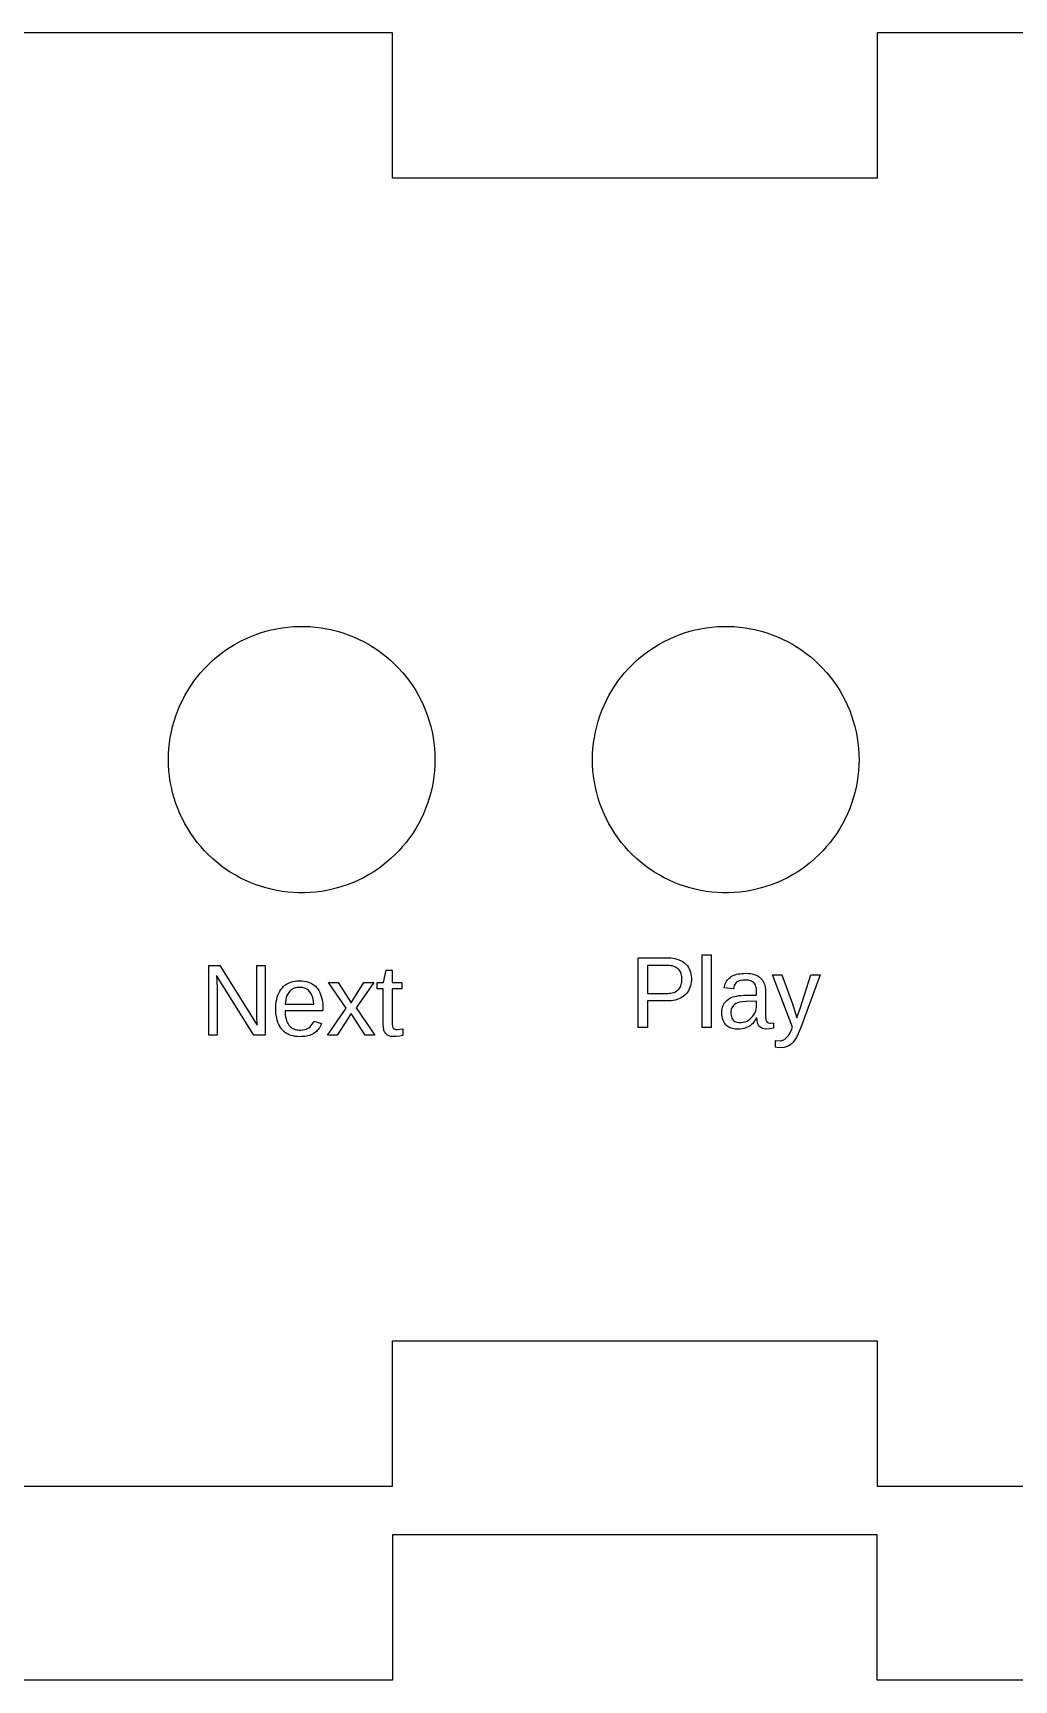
# Model space of a CAD drawing. Header units: metres. Extents: x 0 to 300, y -102 to 286.
# Drawn here: x 165.2 to 205.6, y -8 to 60 of the extents above; entities that cross this region are included whole.
import ezdxf

# ---------------------------------------------------------------- set-up
doc = ezdxf.new("R2010")
doc.units = ezdxf.units.M

msp = doc.modelspace()

# ---------------------------------------------------------------- linework, layer by layer
for p, q in [((180, 60), (160, 60)), ((180, 54), (180, 60)), ((220, 60), (200, 60)), ((200, 60), (200, 54)), ((200, 54), (180, 54)), ((174.994, 35.3547), (175.219, 35.4026)), ((175.219, 35.4026), (175.447, 35.441)), ((175.447, 35.441), (175.675, 35.4699)), ((175.675, 35.4699), (175.905, 35.4891)), ((175.905, 35.4891), (176.135, 35.4988)), ((176.135, 35.4988), (176.365, 35.4988)), ((176.365, 35.4988), (176.595, 35.4891)), ((176.595, 35.4891), (176.825, 35.4699)), ((176.825, 35.4699), (177.053, 35.441)), ((177.053, 35.441), (177.281, 35.4026)), ((177.281, 35.4026), (177.506, 35.3547)), ((192.494, 35.3547), (192.719, 35.4026)), ((192.719, 35.4026), (192.947, 35.441)), ((192.947, 35.441), (193.175, 35.4699)), ((193.175, 35.4699), (193.405, 35.4891)), ((193.405, 35.4891), (193.635, 35.4988)), ((193.635, 35.4988), (193.865, 35.4988)), ((193.865, 35.4988), (194.095, 35.4891)), ((194.095, 35.4891), (194.325, 35.4699)), ((194.325, 35.4699), (194.553, 35.441)), ((194.553, 35.441), (194.781, 35.4026)), ((194.781, 35.4026), (195.006, 35.3547)), ((173.303, 34.6438), (173.5, 34.7631)), ((173.5, 34.7631), (173.702, 34.8741)), ((173.702, 34.8741), (173.908, 34.9765)), ((173.908, 34.9765), (174.119, 35.0702)), ((174.119, 35.0702), (174.333, 35.155)), ((174.333, 35.155), (174.55, 35.2308)), ((174.55, 35.2308), (174.771, 35.2974)), ((174.771, 35.2974), (174.994, 35.3547)), ((177.506, 35.3547), (177.729, 35.2974)), ((177.729, 35.2974), (177.95, 35.2308)), ((177.95, 35.2308), (178.167, 35.155)), ((178.167, 35.155), (178.381, 35.0702)), ((178.381, 35.0702), (178.592, 34.9765)), ((178.592, 34.9765), (178.798, 34.8741)), ((178.798, 34.8741), (179, 34.7631)), ((179, 34.7631), (179.197, 34.6438)), ((190.803, 34.6438), (191, 34.7631)), ((191, 34.7631), (191.202, 34.8741)), ((191.202, 34.8741), (191.408, 34.9765)), ((191.408, 34.9765), (191.619, 35.0702)), ((191.619, 35.0702), (191.833, 35.155)), ((191.833, 35.155), (192.05, 35.2308)), ((192.05, 35.2308), (192.271, 35.2974)), ((192.271, 35.2974), (192.494, 35.3547)), ((195.006, 35.3547), (195.229, 35.2974)), ((195.229, 35.2974), (195.45, 35.2308)), ((195.45, 35.2308), (195.667, 35.155)), ((195.667, 35.155), (195.881, 35.0702)), ((195.881, 35.0702), (196.092, 34.9765)), ((196.092, 34.9765), (196.298, 34.8741)), ((196.298, 34.8741), (196.5, 34.7631)), ((196.5, 34.7631), (196.697, 34.6438)), ((172.402, 33.9296), (172.57, 34.0873)), ((172.57, 34.0873), (172.744, 34.2378)), ((172.744, 34.2378), (172.925, 34.3809)), ((172.925, 34.3809), (173.111, 34.5163)), ((173.111, 34.5163), (173.303, 34.6438)), ((179.197, 34.6438), (179.389, 34.5163)), ((179.389, 34.5163), (179.575, 34.3809)), ((179.575, 34.3809), (179.756, 34.2378)), ((179.756, 34.2378), (179.93, 34.0873)), ((179.93, 34.0873), (180.098, 33.9296)), ((189.902, 33.9296), (190.07, 34.0873)), ((190.07, 34.0873), (190.244, 34.2378)), ((190.244, 34.2378), (190.425, 34.3809)), ((190.425, 34.3809), (190.611, 34.5163)), ((190.611, 34.5163), (190.803, 34.6438)), ((196.697, 34.6438), (196.889, 34.5163)), ((196.889, 34.5163), (197.075, 34.3809)), ((197.075, 34.3809), (197.256, 34.2378)), ((197.256, 34.2378), (197.43, 34.0873)), ((197.43, 34.0873), (197.598, 33.9296)), ((171.8, 33.2328), (171.94, 33.4163)), ((171.94, 33.4163), (172.087, 33.5938)), ((172.087, 33.5938), (172.241, 33.765)), ((172.241, 33.765), (172.402, 33.9296)), ((180.098, 33.9296), (180.259, 33.765)), ((180.259, 33.765), (180.413, 33.5938)), ((180.413, 33.5938), (180.56, 33.4163)), ((180.56, 33.4163), (180.7, 33.2328)), ((189.3, 33.2328), (189.44, 33.4163)), ((189.44, 33.4163), (189.587, 33.5938)), ((189.587, 33.5938), (189.741, 33.765)), ((189.741, 33.765), (189.902, 33.9296)), ((197.598, 33.9296), (197.759, 33.765)), ((197.759, 33.765), (197.913, 33.5938)), ((197.913, 33.5938), (198.06, 33.4163)), ((198.06, 33.4163), (198.2, 33.2328)), ((171.324, 32.4455), (171.43, 32.6496)), ((171.43, 32.6496), (171.546, 32.8491)), ((171.546, 32.8491), (171.669, 33.0436)), ((171.669, 33.0436), (171.8, 33.2328)), ((180.7, 33.2328), (180.831, 33.0436)), ((180.831, 33.0436), (180.954, 32.8491)), ((180.954, 32.8491), (181.07, 32.6496)), ((181.07, 32.6496), (181.176, 32.4455)), ((188.824, 32.4455), (188.93, 32.6496)), ((188.93, 32.6496), (189.046, 32.8491)), ((189.046, 32.8491), (189.169, 33.0436)), ((189.169, 33.0436), (189.3, 33.2328)), ((198.2, 33.2328), (198.331, 33.0436)), ((198.331, 33.0436), (198.454, 32.8491)), ((198.454, 32.8491), (198.57, 32.6496)), ((198.57, 32.6496), (198.676, 32.4455)), ((171.056, 31.8088), (171.136, 32.0247)), ((171.136, 32.0247), (171.226, 32.237)), ((171.226, 32.237), (171.324, 32.4455)), ((181.176, 32.4455), (181.274, 32.237)), ((181.274, 32.237), (181.364, 32.0247)), ((181.364, 32.0247), (181.444, 31.8088)), ((188.556, 31.8088), (188.636, 32.0247)), ((188.636, 32.0247), (188.726, 32.237)), ((188.726, 32.237), (188.824, 32.4455)), ((198.676, 32.4455), (198.774, 32.237)), ((198.774, 32.237), (198.864, 32.0247)), ((198.864, 32.0247), (198.944, 31.8088)), ((170.87, 31.1435), (170.923, 31.3678)), ((170.923, 31.3678), (170.985, 31.5897)), ((170.985, 31.5897), (171.056, 31.8088)), ((181.444, 31.8088), (181.515, 31.5897)), ((181.515, 31.5897), (181.577, 31.3678)), ((181.577, 31.3678), (181.63, 31.1435)), ((188.37, 31.1435), (188.423, 31.3678)), ((188.423, 31.3678), (188.485, 31.5897)), ((188.485, 31.5897), (188.556, 31.8088)), ((198.944, 31.8088), (199.015, 31.5897)), ((199.015, 31.5897), (199.077, 31.3678)), ((199.077, 31.3678), (199.13, 31.1435)), ((170.769, 30.4602), (170.793, 30.6893)), ((170.793, 30.6893), (170.827, 30.9172)), ((170.827, 30.9172), (170.87, 31.1435)), ((181.63, 31.1435), (181.673, 30.9172)), ((181.673, 30.9172), (181.707, 30.6893)), ((181.707, 30.6893), (181.731, 30.4602)), ((188.269, 30.4602), (188.293, 30.6893)), ((188.293, 30.6893), (188.327, 30.9172)), ((188.327, 30.9172), (188.37, 31.1435)), ((199.13, 31.1435), (199.173, 30.9172)), ((199.173, 30.9172), (199.207, 30.6893)), ((199.207, 30.6893), (199.231, 30.4602)), ((170.75, 30), (170.755, 30.2303)), ((170.755, 29.7697), (170.75, 30)), ((170.755, 30.2303), (170.769, 30.4602)), ((181.731, 30.4602), (181.745, 30.2303)), ((181.745, 30.2303), (181.75, 30)), ((181.75, 30), (181.745, 29.7697)), ((188.25, 30), (188.255, 30.2303)), ((188.255, 29.7697), (188.25, 30)), ((188.255, 30.2303), (188.269, 30.4602)), ((199.231, 30.4602), (199.245, 30.2303)), ((199.245, 30.2303), (199.25, 30)), ((199.25, 30), (199.245, 29.7697)), ((170.769, 29.5398), (170.755, 29.7697)), ((170.793, 29.3107), (170.769, 29.5398)), ((170.827, 29.0828), (170.793, 29.3107)), ((181.707, 29.3107), (181.673, 29.0828)), ((181.731, 29.5398), (181.707, 29.3107)), ((181.745, 29.7697), (181.731, 29.5398)), ((188.269, 29.5398), (188.255, 29.7697)), ((188.293, 29.3107), (188.269, 29.5398)), ((188.327, 29.0828), (188.293, 29.3107)), ((199.207, 29.3107), (199.173, 29.0828)), ((199.231, 29.5398), (199.207, 29.3107)), ((199.245, 29.7697), (199.231, 29.5398)), ((170.87, 28.8565), (170.827, 29.0828)), ((170.923, 28.6322), (170.87, 28.8565)), ((170.985, 28.4103), (170.923, 28.6322)), ((181.577, 28.6322), (181.515, 28.4103)), ((181.63, 28.8565), (181.577, 28.6322)), ((181.673, 29.0828), (181.63, 28.8565)), ((188.37, 28.8565), (188.327, 29.0828)), ((188.423, 28.6322), (188.37, 28.8565)), ((188.485, 28.4103), (188.423, 28.6322)), ((199.077, 28.6322), (199.015, 28.4103)), ((199.13, 28.8565), (199.077, 28.6322)), ((199.173, 29.0828), (199.13, 28.8565)), ((171.056, 28.1912), (170.985, 28.4103)), ((171.136, 27.9753), (171.056, 28.1912)), ((171.226, 27.763), (171.136, 27.9753)), ((181.364, 27.9753), (181.274, 27.763)), ((181.444, 28.1912), (181.364, 27.9753)), ((181.515, 28.4103), (181.444, 28.1912)), ((188.556, 28.1912), (188.485, 28.4103)), ((188.636, 27.9753), (188.556, 28.1912)), ((188.726, 27.763), (188.636, 27.9753)), ((198.864, 27.9753), (198.774, 27.763)), ((198.944, 28.1912), (198.864, 27.9753)), ((199.015, 28.4103), (198.944, 28.1912)), ((171.324, 27.5545), (171.226, 27.763)), ((171.43, 27.3504), (171.324, 27.5545)), ((171.546, 27.1509), (171.43, 27.3504)), ((181.07, 27.3504), (180.954, 27.1509)), ((181.176, 27.5545), (181.07, 27.3504)), ((181.274, 27.763), (181.176, 27.5545)), ((188.824, 27.5545), (188.726, 27.763)), ((188.93, 27.3504), (188.824, 27.5545)), ((189.046, 27.1509), (188.93, 27.3504)), ((198.57, 27.3504), (198.454, 27.1509)), ((198.676, 27.5545), (198.57, 27.3504)), ((198.774, 27.763), (198.676, 27.5545)), ((171.669, 26.9564), (171.546, 27.1509)), ((171.8, 26.7672), (171.669, 26.9564)), ((171.94, 26.5837), (171.8, 26.7672)), ((172.087, 26.4062), (171.94, 26.5837)), ((180.56, 26.5837), (180.413, 26.4062)), ((180.7, 26.7672), (180.56, 26.5837)), ((180.831, 26.9564), (180.7, 26.7672)), ((180.954, 27.1509), (180.831, 26.9564)), ((189.169, 26.9564), (189.046, 27.1509)), ((189.3, 26.7672), (189.169, 26.9564)), ((189.44, 26.5837), (189.3, 26.7672)), ((189.587, 26.4062), (189.44, 26.5837)), ((198.06, 26.5837), (197.913, 26.4062)), ((198.2, 26.7672), (198.06, 26.5837)), ((198.331, 26.9564), (198.2, 26.7672)), ((198.454, 27.1509), (198.331, 26.9564)), ((172.241, 26.235), (172.087, 26.4062)), ((172.402, 26.0704), (172.241, 26.235)), ((172.57, 25.9127), (172.402, 26.0704)), ((172.744, 25.7622), (172.57, 25.9127)), ((179.93, 25.9127), (179.756, 25.7622)), ((180.098, 26.0704), (179.93, 25.9127)), ((180.259, 26.235), (180.098, 26.0704)), ((180.413, 26.4062), (180.259, 26.235)), ((189.741, 26.235), (189.587, 26.4062)), ((189.902, 26.0704), (189.741, 26.235)), ((190.07, 25.9127), (189.902, 26.0704)), ((190.244, 25.7622), (190.07, 25.9127)), ((197.43, 25.9127), (197.256, 25.7622)), ((197.598, 26.0704), (197.43, 25.9127)), ((197.759, 26.235), (197.598, 26.0704)), ((197.913, 26.4062), (197.759, 26.235)), ((172.925, 25.6191), (172.744, 25.7622)), ((173.111, 25.4837), (172.925, 25.6191)), ((173.303, 25.3562), (173.111, 25.4837)), ((173.5, 25.2369), (173.303, 25.3562)), ((173.702, 25.1259), (173.5, 25.2369)), ((179, 25.2369), (178.798, 25.1259)), ((179.197, 25.3562), (179, 25.2369)), ((179.389, 25.4837), (179.197, 25.3562)), ((179.575, 25.6191), (179.389, 25.4837)), ((179.756, 25.7622), (179.575, 25.6191)), ((190.425, 25.6191), (190.244, 25.7622)), ((190.611, 25.4837), (190.425, 25.6191)), ((190.803, 25.3562), (190.611, 25.4837)), ((191, 25.2369), (190.803, 25.3562)), ((191.202, 25.1259), (191, 25.2369)), ((196.5, 25.2369), (196.298, 25.1259)), ((196.697, 25.3562), (196.5, 25.2369)), ((196.889, 25.4837), (196.697, 25.3562)), ((197.075, 25.6191), (196.889, 25.4837)), ((197.256, 25.7622), (197.075, 25.6191)), ((173.908, 25.0235), (173.702, 25.1259)), ((174.119, 24.9298), (173.908, 25.0235)), ((174.333, 24.845), (174.119, 24.9298)), ((174.55, 24.7692), (174.333, 24.845)), ((174.771, 24.7026), (174.55, 24.7692)), ((174.994, 24.6453), (174.771, 24.7026)), ((175.219, 24.5974), (174.994, 24.6453)), ((175.447, 24.559), (175.219, 24.5974)), ((175.675, 24.5301), (175.447, 24.559)), ((175.905, 24.5109), (175.675, 24.5301)), ((176.135, 24.5012), (175.905, 24.5109)), ((176.365, 24.5012), (176.135, 24.5012)), ((176.595, 24.5109), (176.365, 24.5012)), ((176.825, 24.5301), (176.595, 24.5109)), ((177.053, 24.559), (176.825, 24.5301)), ((177.281, 24.5974), (177.053, 24.559)), ((177.506, 24.6453), (177.281, 24.5974)), ((177.729, 24.7026), (177.506, 24.6453)), ((177.95, 24.7692), (177.729, 24.7026)), ((178.167, 24.845), (177.95, 24.7692)), ((178.381, 24.9298), (178.167, 24.845)), ((178.592, 25.0235), (178.381, 24.9298)), ((178.798, 25.1259), (178.592, 25.0235)), ((191.408, 25.0235), (191.202, 25.1259)), ((191.619, 24.9298), (191.408, 25.0235)), ((191.833, 24.845), (191.619, 24.9298)), ((192.05, 24.7692), (191.833, 24.845)), ((192.271, 24.7026), (192.05, 24.7692)), ((192.494, 24.6453), (192.271, 24.7026)), ((192.719, 24.5974), (192.494, 24.6453)), ((192.947, 24.559), (192.719, 24.5974)), ((193.175, 24.5301), (192.947, 24.559)), ((193.405, 24.5109), (193.175, 24.5301)), ((193.635, 24.5012), (193.405, 24.5109)), ((193.865, 24.5012), (193.635, 24.5012)), ((194.095, 24.5109), (193.865, 24.5012)), ((194.325, 24.5301), (194.095, 24.5109)), ((194.553, 24.559), (194.325, 24.5301)), ((194.781, 24.5974), (194.553, 24.559)), ((195.006, 24.6453), (194.781, 24.5974)), ((195.229, 24.7026), (195.006, 24.6453)), ((195.45, 24.7692), (195.229, 24.7026)), ((195.667, 24.845), (195.45, 24.7692)), ((195.881, 24.9298), (195.667, 24.845)), ((196.092, 25.0235), (195.881, 24.9298)), ((196.298, 25.1259), (196.092, 25.0235)), ((190.136, 18.9375), (190.136, 21.8175)), ((190.136, 21.8175), (191.381, 21.8168)), ((191.381, 21.8168), (191.477, 21.8118)), ((191.477, 21.8118), (191.568, 21.8016)), ((191.568, 21.8016), (191.654, 21.7863)), ((191.654, 21.7863), (191.735, 21.7659)), ((191.735, 21.7659), (191.812, 21.7404)), ((192.78, 18.9375), (192.78, 21.9455)), ((192.78, 21.9455), (193.146, 21.9455)), ((193.146, 21.9455), (193.146, 18.9375)), ((172.415, 18.625), (172.415, 21.505)), ((172.415, 21.505), (172.866, 21.505)), ((174.274, 18.625), (172.74, 21.081)), ((172.74, 21.081), (172.75, 20.882)), ((172.866, 21.505), (174.416, 19.033)), ((174.396, 19.4232), (174.392, 21.505)), ((174.392, 21.505), (174.741, 21.505)), ((174.741, 21.505), (174.741, 18.625)), ((179.628, 20.801), (179.736, 21.313)), ((179.736, 21.313), (179.98, 21.313)), ((179.98, 21.313), (179.98, 20.801)), ((191.284, 21.5065), (190.524, 21.5065)), ((190.524, 21.5065), (190.524, 20.3455)), ((191.352, 21.5049), (191.284, 21.5065)), ((191.416, 21.5002), (191.352, 21.5049)), ((191.476, 21.4923), (191.416, 21.5002)), ((191.532, 21.4812), (191.476, 21.4923)), ((191.585, 21.467), (191.532, 21.4812)), ((191.634, 21.4496), (191.585, 21.467)), ((191.68, 21.4291), (191.634, 21.4496)), ((191.722, 21.4054), (191.68, 21.4291)), ((191.76, 21.3786), (191.722, 21.4054)), ((191.795, 21.3486), (191.76, 21.3786)), ((191.826, 21.3154), (191.795, 21.3486)), ((191.812, 21.7404), (191.883, 21.7098)), ((191.853, 21.2791), (191.826, 21.3154)), ((191.877, 21.2397), (191.853, 21.2791)), ((191.897, 21.197), (191.877, 21.2397)), ((191.883, 21.7098), (191.951, 21.6741)), ((191.913, 21.1512), (191.897, 21.197)), ((191.926, 21.1023), (191.913, 21.1512)), ((191.935, 21.0502), (191.926, 21.1023)), ((191.951, 21.6741), (192.013, 21.6334)), ((192.013, 21.6334), (192.07, 21.5875)), ((192.07, 21.5875), (192.123, 21.5372)), ((192.123, 21.5372), (192.169, 21.4827)), ((192.169, 21.4827), (192.21, 21.424)), ((192.21, 21.424), (192.245, 21.3611)), ((192.245, 21.3611), (192.274, 21.2941)), ((192.274, 21.2941), (192.297, 21.2228)), ((192.297, 21.2228), (192.314, 21.1474)), ((192.314, 21.1474), (192.326, 21.0678)), ((194.023, 21.0702), (194.077, 21.0954)), ((194.077, 21.0954), (194.135, 21.1172)), ((194.135, 21.1172), (194.196, 21.1356)), ((194.196, 21.1356), (194.262, 21.1507)), ((194.262, 21.1507), (194.331, 21.1624)), ((194.331, 21.1624), (194.404, 21.1708)), ((194.404, 21.1708), (194.481, 21.1758)), ((194.481, 21.1758), (194.604, 21.177)), ((194.604, 21.177), (194.687, 21.1727)), ((194.687, 21.1727), (194.764, 21.1641)), ((194.764, 21.1641), (194.838, 21.1512)), ((194.838, 21.1512), (194.906, 21.134)), ((194.906, 21.134), (194.97, 21.1125)), ((194.97, 21.1125), (195.03, 21.0867)), ((195.03, 21.0867), (195.085, 21.0566)), ((196.503, 18.9475), (195.68, 21.1135)), ((195.68, 21.1135), (196.07, 21.1135)), ((196.07, 21.1135), (196.499, 19.9135)), ((196.815, 19.7305), (197.26, 21.1135)), ((197.646, 21.1135), (196.848, 18.9375)), ((197.26, 21.1135), (197.646, 21.1135)), ((172.75, 20.882), (172.761, 20.541)), ((172.761, 20.541), (172.761, 18.625)), ((175.302, 20.3602), (175.341, 20.4362)), ((175.341, 20.4362), (175.386, 20.5065)), ((175.386, 20.5065), (175.437, 20.571)), ((175.437, 20.571), (175.493, 20.6296)), ((175.493, 20.6296), (175.522, 20.6565)), ((175.522, 20.6565), (175.553, 20.6817)), ((175.553, 20.6817), (175.586, 20.7054)), ((175.586, 20.7054), (175.619, 20.7274)), ((175.619, 20.7274), (175.653, 20.7477)), ((175.653, 20.7477), (175.726, 20.7836)), ((175.753, 20.4299), (175.721, 20.3912)), ((175.726, 20.7836), (175.804, 20.8129)), ((175.789, 20.4645), (175.753, 20.4299)), ((175.826, 20.4951), (175.789, 20.4645)), ((175.804, 20.8129), (175.886, 20.8357)), ((175.866, 20.5216), (175.826, 20.4951)), ((175.908, 20.544), (175.866, 20.5216)), ((175.886, 20.8357), (175.973, 20.852)), ((175.953, 20.5624), (175.908, 20.544)), ((176, 20.5766), (175.953, 20.5624)), ((175.973, 20.852), (176.065, 20.8617)), ((176.05, 20.5868), (176, 20.5766)), ((176.101, 20.593), (176.05, 20.5868)), ((176.065, 20.8617), (176.162, 20.865)), ((176.184, 20.5945), (176.101, 20.593)), ((176.162, 20.865), (176.261, 20.8617)), ((176.265, 20.5877), (176.184, 20.5945)), ((176.261, 20.8617), (176.354, 20.8518)), ((176.315, 20.5785), (176.265, 20.5877)), ((176.362, 20.5657), (176.315, 20.5785)), ((176.354, 20.8518), (176.443, 20.8353)), ((176.407, 20.5493), (176.362, 20.5657)), ((176.449, 20.5292), (176.407, 20.5493)), ((176.443, 20.8353), (176.525, 20.8123)), ((176.488, 20.5054), (176.449, 20.5292)), ((176.524, 20.478), (176.488, 20.5054)), ((176.557, 20.4469), (176.524, 20.478)), ((176.525, 20.8123), (176.603, 20.7826)), ((176.588, 20.4121), (176.557, 20.4469)), ((176.616, 20.373), (176.588, 20.4121)), ((176.603, 20.7826), (176.675, 20.7463)), ((176.675, 20.7463), (176.742, 20.7035)), ((176.742, 20.7035), (176.803, 20.654)), ((176.803, 20.654), (176.86, 20.598)), ((176.86, 20.598), (176.91, 20.5354)), ((176.91, 20.5354), (176.956, 20.4661)), ((176.956, 20.4661), (176.996, 20.3903)), ((178.08, 19.743), (177.349, 20.801)), ((177.349, 20.801), (177.754, 20.801)), ((177.754, 20.801), (178.287, 19.954)), ((178.287, 19.954), (178.816, 20.801)), ((179.225, 20.801), (178.494, 19.747)), ((178.816, 20.801), (179.225, 20.801)), ((179.36, 20.535), (179.36, 20.801)), ((179.36, 20.801), (179.628, 20.801)), ((179.614, 20.535), (179.36, 20.535)), ((179.614, 19.061), (179.614, 20.535)), ((179.98, 20.801), (180.383, 20.801)), ((180.383, 20.535), (179.98, 20.535)), ((179.98, 20.535), (179.98, 19.139)), ((180.383, 20.801), (180.383, 20.535)), ((191.594, 20.3864), (191.642, 20.4044)), ((191.642, 20.4044), (191.686, 20.4257)), ((191.686, 20.4257), (191.727, 20.4503)), ((191.727, 20.4503), (191.765, 20.4781)), ((191.765, 20.4781), (191.798, 20.5092)), ((191.798, 20.5092), (191.829, 20.5436)), ((191.829, 20.5436), (191.855, 20.5812)), ((191.855, 20.5812), (191.878, 20.6222)), ((191.878, 20.6222), (191.898, 20.6664)), ((191.898, 20.6664), (191.914, 20.7138)), ((191.914, 20.7138), (191.926, 20.7646)), ((191.926, 20.7646), (191.935, 20.8186)), ((191.941, 20.9949), (191.935, 21.0502)), ((191.935, 20.8186), (191.941, 20.8759)), ((191.942, 20.9365), (191.941, 20.9949)), ((191.941, 20.8759), (191.942, 20.9365)), ((192.209, 20.4536), (192.168, 20.3928)), ((192.244, 20.5181), (192.209, 20.4536)), ((192.273, 20.5864), (192.244, 20.5181)), ((192.297, 20.6585), (192.273, 20.5864)), ((192.314, 20.7344), (192.297, 20.6585)), ((192.326, 20.814), (192.314, 20.7344)), ((192.326, 21.0678), (192.332, 20.984)), ((192.332, 20.8974), (192.326, 20.814)), ((192.332, 20.984), (192.332, 20.8974)), ((193.684, 20.5725), (193.695, 20.6345)), ((194.066, 20.5375), (193.684, 20.5725)), ((193.695, 20.6345), (193.711, 20.6932)), ((193.711, 20.6932), (193.73, 20.7485)), ((193.73, 20.7485), (193.753, 20.8004)), ((193.753, 20.8004), (193.781, 20.849)), ((193.781, 20.849), (193.811, 20.8943)), ((193.811, 20.8943), (193.846, 20.9362)), ((193.846, 20.9362), (193.885, 20.9747)), ((193.885, 20.9747), (193.927, 21.0099)), ((193.927, 21.0099), (193.973, 21.0417)), ((193.973, 21.0417), (194.023, 21.0702)), ((194.079, 20.6125), (194.066, 20.5375)), ((194.1, 20.6784), (194.079, 20.6125)), ((194.121, 20.7218), (194.1, 20.6784)), ((194.146, 20.7601), (194.121, 20.7218)), ((194.176, 20.7932), (194.146, 20.7601)), ((194.211, 20.8214), (194.176, 20.7932)), ((194.251, 20.8453), (194.211, 20.8214)), ((194.298, 20.8648), (194.251, 20.8453)), ((194.372, 20.8841), (194.298, 20.8648)), ((194.457, 20.8956), (194.372, 20.8841)), ((194.554, 20.8995), (194.457, 20.8956)), ((194.627, 20.8966), (194.554, 20.8995)), ((194.693, 20.8879), (194.627, 20.8966)), ((194.753, 20.8735), (194.693, 20.8879)), ((194.807, 20.8532), (194.753, 20.8735)), ((194.854, 20.8272), (194.807, 20.8532)), ((194.895, 20.7954), (194.854, 20.8272)), ((194.93, 20.7576), (194.895, 20.7954)), ((194.959, 20.7124), (194.93, 20.7576)), ((194.983, 20.6597), (194.959, 20.7124)), ((195.001, 20.5994), (194.983, 20.6597)), ((195.013, 20.5315), (195.001, 20.5994)), ((195.019, 20.456), (195.013, 20.5315)), ((195.021, 20.2815), (195.019, 20.456)), ((195.085, 21.0566), (195.136, 21.0222)), ((195.136, 21.0222), (195.182, 20.9835)), ((195.182, 20.9835), (195.223, 20.9407)), ((195.223, 20.9407), (195.26, 20.8941)), ((195.26, 20.8941), (195.293, 20.8436)), ((195.293, 20.8436), (195.321, 20.7893)), ((195.321, 20.7893), (195.344, 20.7311)), ((195.344, 20.7311), (195.362, 20.669)), ((195.362, 20.669), (195.376, 20.6031)), ((195.376, 20.6031), (195.385, 20.5334)), ((195.385, 20.5334), (195.39, 20.4597)), ((195.39, 20.4597), (195.391, 19.4535)), ((175.184, 19.7843), (175.189, 19.8946)), ((175.184, 19.6669), (175.184, 19.7843)), ((175.189, 19.8946), (175.2, 19.9991)), ((175.2, 19.9991), (175.217, 20.098)), ((175.217, 20.098), (175.24, 20.1911)), ((175.24, 20.1911), (175.268, 20.2785)), ((175.268, 20.2785), (175.302, 20.3602)), ((175.578, 20.0032), (175.571, 19.905)), ((175.571, 19.905), (176.749, 19.905)), ((175.593, 20.0946), (175.578, 20.0032)), ((175.614, 20.1791), (175.593, 20.0946)), ((175.643, 20.2567), (175.614, 20.1791)), ((175.666, 20.3046), (175.643, 20.2567)), ((175.692, 20.3494), (175.666, 20.3046)), ((175.721, 20.3912), (175.692, 20.3494)), ((176.642, 20.3297), (176.616, 20.373)), ((176.665, 20.282), (176.642, 20.3297)), ((176.694, 20.2023), (176.665, 20.282)), ((176.718, 20.1129), (176.694, 20.2023)), ((176.736, 20.0138), (176.718, 20.1129)), ((176.749, 19.905), (176.736, 20.0138)), ((176.996, 20.3903), (177.031, 20.3079)), ((177.031, 20.3079), (177.06, 20.2189)), ((177.06, 20.2189), (177.084, 20.1233)), ((177.084, 20.1233), (177.103, 20.0211)), ((177.103, 20.0211), (177.116, 19.9124)), ((177.116, 19.9124), (177.124, 19.797)), ((177.124, 19.797), (177.127, 19.625)), ((177.313, 18.625), (178.08, 19.743)), ((178.494, 19.747), (179.271, 18.625)), ((190.524, 20.3455), (191.3, 20.3455)), ((191.404, 20.0392), (190.524, 20.0385)), ((190.524, 20.0385), (190.524, 18.9375)), ((191.3, 20.3455), (191.366, 20.3471)), ((191.366, 20.3471), (191.428, 20.352)), ((191.495, 20.0446), (191.404, 20.0392)), ((191.428, 20.352), (191.487, 20.3602)), ((191.487, 20.3602), (191.542, 20.3717)), ((191.581, 20.0554), (191.495, 20.0446)), ((191.542, 20.3717), (191.594, 20.3864)), ((191.663, 20.0716), (191.581, 20.0554)), ((191.741, 20.0932), (191.663, 20.0716)), ((191.815, 20.1203), (191.741, 20.0932)), ((191.885, 20.1527), (191.815, 20.1203)), ((191.951, 20.1906), (191.885, 20.1527)), ((192.012, 20.2338), (191.951, 20.1906)), ((192.069, 20.2825), (192.012, 20.2338)), ((192.122, 20.3357), (192.069, 20.2825)), ((192.168, 20.3928), (192.122, 20.3357)), ((193.602, 19.7124), (193.617, 19.7749)), ((193.617, 19.7749), (193.637, 19.8338)), ((193.637, 19.8338), (193.661, 19.8892)), ((193.661, 19.8892), (193.691, 19.9409)), ((193.691, 19.9409), (193.726, 19.989)), ((193.726, 19.989), (193.765, 20.0335)), ((193.765, 20.0335), (193.81, 20.0745)), ((193.81, 20.0745), (193.86, 20.1117)), ((193.86, 20.1117), (193.916, 20.1451)), ((193.916, 20.1451), (193.978, 20.1747)), ((193.978, 20.1747), (194.046, 20.2005)), ((194.001, 19.7478), (193.978, 19.6793)), ((194.025, 19.7963), (194.001, 19.7478)), ((194.065, 19.8493), (194.025, 19.7963)), ((194.046, 20.2005), (194.12, 20.2224)), ((194.114, 19.8946), (194.065, 19.8493)), ((194.17, 19.9324), (194.114, 19.8946)), ((194.12, 20.2224), (194.201, 20.2404)), ((194.236, 19.9625), (194.17, 19.9324)), ((194.201, 20.2404), (194.287, 20.2547)), ((194.314, 19.9857), (194.236, 19.9625)), ((194.287, 20.2547), (194.38, 20.2651)), ((194.43, 20.0053), (194.314, 19.9857)), ((194.38, 20.2651), (194.478, 20.2717)), ((194.597, 20.0168), (194.43, 20.0053)), ((194.478, 20.2717), (195.021, 20.2815)), ((195.021, 20.0255), (194.597, 20.0168)), ((195.008, 19.7125), (195.02, 19.803)), ((195.02, 19.803), (195.021, 20.0255)), ((196.499, 19.9135), (196.683, 19.3355)), ((196.683, 19.3355), (196.815, 19.7305)), ((174.416, 19.033), (174.396, 19.4232)), ((175.189, 19.5513), (175.184, 19.6669)), ((175.2, 19.442), (175.189, 19.5513)), ((175.217, 19.3391), (175.2, 19.442)), ((175.24, 19.2424), (175.217, 19.3391)), ((175.268, 19.1521), (175.24, 19.2424)), ((175.302, 19.0681), (175.268, 19.1521)), ((175.341, 18.9904), (175.302, 19.0681)), ((177.127, 19.625), (175.567, 19.625)), ((175.567, 19.625), (175.567, 19.5856)), ((175.567, 19.5856), (175.574, 19.4731)), ((175.574, 19.4731), (175.588, 19.3692)), ((175.588, 19.3692), (175.602, 19.3048)), ((175.602, 19.3048), (175.619, 19.2442)), ((175.619, 19.2442), (175.639, 19.1874)), ((175.639, 19.1874), (175.663, 19.1344)), ((175.663, 19.1344), (175.691, 19.0853)), ((175.691, 19.0853), (175.722, 19.04)), ((175.722, 19.04), (175.756, 18.9991)), ((176.647, 19.0221), (176.688, 19.0769)), ((176.688, 19.0769), (176.722, 19.1365)), ((176.722, 19.1365), (176.747, 19.201)), ((176.747, 19.201), (177.068, 19.105)), ((177.046, 19.0493), (177.021, 18.9965)), ((177.068, 19.105), (177.046, 19.0493)), ((178.287, 19.518), (177.707, 18.625)), ((178.863, 18.625), (178.287, 19.518)), ((179.615, 19.0098), (179.614, 19.061)), ((179.98, 19.139), (179.982, 19.0762)), ((179.982, 19.0762), (179.994, 18.9977)), ((193.587, 19.5767), (193.592, 19.6464)), ((193.588, 19.4765), (193.587, 19.5767)), ((193.598, 19.386), (193.588, 19.4765)), ((193.592, 19.6464), (193.602, 19.7124)), ((193.609, 19.3294), (193.598, 19.386)), ((193.624, 19.2757), (193.609, 19.3294)), ((193.642, 19.225), (193.624, 19.2757)), ((193.664, 19.1772), (193.642, 19.225)), ((193.689, 19.1324), (193.664, 19.1772)), ((193.719, 19.0905), (193.689, 19.1324)), ((193.752, 19.0515), (193.719, 19.0905)), ((193.788, 19.016), (193.752, 19.0515)), ((193.966, 19.6018), (193.963, 19.5143)), ((193.963, 19.5143), (193.969, 19.442)), ((193.978, 19.6793), (193.966, 19.6018)), ((193.969, 19.442), (193.984, 19.3771)), ((193.984, 19.3771), (194.007, 19.3197)), ((194.007, 19.3197), (194.03, 19.2815)), ((194.03, 19.2815), (194.058, 19.2475)), ((194.058, 19.2475), (194.09, 19.2184)), ((194.09, 19.2184), (194.126, 19.1943)), ((194.126, 19.1943), (194.167, 19.1752)), ((194.167, 19.1752), (194.227, 19.1575)), ((194.227, 19.1575), (194.295, 19.1486)), ((194.295, 19.1486), (194.373, 19.1485)), ((194.373, 19.1485), (194.393, 19.1499)), ((194.393, 19.1499), (194.472, 19.1603)), ((194.472, 19.1603), (194.547, 19.179)), ((194.547, 19.179), (194.618, 19.2061)), ((194.618, 19.2061), (194.686, 19.2415)), ((194.686, 19.2415), (194.748, 19.2846)), ((194.748, 19.2846), (194.805, 19.3337)), ((194.809, 19.0603), (194.754, 19.0157)), ((194.805, 19.3337), (194.856, 19.389)), ((194.862, 19.1124), (194.809, 19.0603)), ((194.856, 19.389), (194.901, 19.4504)), ((194.912, 19.1718), (194.862, 19.1124)), ((194.901, 19.4504), (194.949, 19.5353)), ((194.96, 19.2387), (194.912, 19.1718)), ((194.949, 19.5353), (194.985, 19.6233)), ((195.021, 19.3395), (194.96, 19.2387)), ((194.985, 19.6233), (195.008, 19.7125)), ((195.033, 19.3395), (195.021, 19.3395)), ((195.041, 19.2437), (195.033, 19.3395)), ((195.057, 19.1593), (195.041, 19.2437)), ((195.08, 19.0862), (195.057, 19.1593)), ((195.101, 19.0388), (195.08, 19.0862)), ((195.391, 19.4535), (195.394, 19.3718)), ((195.394, 19.3718), (195.407, 19.2765)), ((195.407, 19.2765), (195.428, 19.2126)), ((195.428, 19.2126), (195.448, 19.1791)), ((195.448, 19.1791), (195.475, 19.153)), ((195.475, 19.153), (195.508, 19.1344)), ((195.508, 19.1344), (195.549, 19.1232)), ((195.549, 19.1232), (195.596, 19.1195)), ((195.596, 19.1195), (195.715, 19.1345)), ((195.715, 19.1345), (195.715, 18.9065)), ((172.761, 18.625), (172.415, 18.625)), ((174.741, 18.625), (174.274, 18.625)), ((175.363, 18.9539), (175.341, 18.9904)), ((175.386, 18.9191), (175.363, 18.9539)), ((175.411, 18.8857), (175.386, 18.9191)), ((175.437, 18.854), (175.411, 18.8857)), ((175.464, 18.824), (175.437, 18.854)), ((175.493, 18.7956), (175.464, 18.824)), ((175.523, 18.7688), (175.493, 18.7956)), ((175.554, 18.7436), (175.523, 18.7688)), ((175.587, 18.7201), (175.554, 18.7436)), ((175.62, 18.6982), (175.587, 18.7201)), ((175.655, 18.6779), (175.62, 18.6982)), ((175.692, 18.6592), (175.655, 18.6779)), ((175.729, 18.6422), (175.692, 18.6592)), ((175.808, 18.6129), (175.729, 18.6422)), ((175.756, 18.9991), (175.794, 18.9628)), ((175.794, 18.9628), (175.835, 18.931)), ((175.893, 18.5902), (175.808, 18.6129)), ((175.835, 18.931), (175.878, 18.9037)), ((175.878, 18.9037), (175.925, 18.881)), ((175.982, 18.574), (175.893, 18.5902)), ((175.925, 18.881), (175.976, 18.8628)), ((175.976, 18.8628), (176.029, 18.8492)), ((176.076, 18.5643), (175.982, 18.574)), ((176.029, 18.8492), (176.085, 18.8401)), ((176.176, 18.561), (176.076, 18.5643)), ((176.085, 18.8401), (176.145, 18.8356)), ((176.145, 18.8356), (176.2, 18.8353)), ((176.248, 18.5625), (176.176, 18.561)), ((176.2, 18.8353), (176.294, 18.8421)), ((176.317, 18.567), (176.248, 18.5625)), ((176.294, 18.8421), (176.378, 18.8581)), ((176.383, 18.5746), (176.317, 18.567)), ((176.378, 18.8581), (176.436, 18.8761)), ((176.447, 18.5851), (176.383, 18.5746)), ((176.436, 18.8761), (176.49, 18.8992)), ((176.508, 18.5987), (176.447, 18.5851)), ((176.49, 18.8992), (176.539, 18.9274)), ((176.566, 18.6152), (176.508, 18.5987)), ((176.539, 18.9274), (176.597, 18.9722)), ((176.621, 18.6348), (176.566, 18.6152)), ((176.597, 18.9722), (176.647, 19.0221)), ((176.673, 18.6575), (176.621, 18.6348)), ((176.723, 18.6831), (176.673, 18.6575)), ((176.77, 18.7117), (176.723, 18.6831)), ((176.814, 18.7433), (176.77, 18.7117)), ((176.856, 18.778), (176.814, 18.7433)), ((176.894, 18.8157), (176.856, 18.778)), ((176.93, 18.8564), (176.894, 18.8157)), ((176.963, 18.9001), (176.93, 18.8564)), ((176.993, 18.9468), (176.963, 18.9001)), ((177.021, 18.9965), (176.993, 18.9468)), ((177.707, 18.625), (177.313, 18.625)), ((179.271, 18.625), (178.863, 18.625)), ((179.619, 18.9613), (179.615, 19.0098)), ((179.625, 18.9156), (179.619, 18.9613)), ((179.633, 18.8726), (179.625, 18.9156)), ((179.644, 18.8325), (179.633, 18.8726)), ((179.657, 18.7951), (179.644, 18.8325)), ((179.673, 18.7605), (179.657, 18.7951)), ((179.691, 18.7286), (179.673, 18.7605)), ((179.712, 18.6995), (179.691, 18.7286)), ((179.735, 18.6732), (179.712, 18.6995)), ((179.76, 18.6496), (179.735, 18.6732)), ((179.788, 18.6289), (179.76, 18.6496)), ((179.818, 18.6109), (179.788, 18.6289)), ((179.851, 18.5956), (179.818, 18.6109)), ((179.886, 18.5832), (179.851, 18.5956)), ((179.924, 18.5735), (179.886, 18.5832)), ((179.964, 18.5665), (179.924, 18.5735)), ((180.006, 18.5624), (179.964, 18.5665)), ((179.994, 18.9977), (180.012, 18.9465)), ((180.149, 18.5644), (180.006, 18.5624)), ((180.012, 18.9465), (180.031, 18.915)), ((180.031, 18.915), (180.056, 18.8909)), ((180.056, 18.8909), (180.088, 18.8725)), ((180.088, 18.8725), (180.137, 18.8574)), ((180.137, 18.8574), (180.21, 18.851)), ((180.304, 18.584), (180.149, 18.5644)), ((180.21, 18.851), (180.419, 18.879)), ((180.419, 18.61), (180.304, 18.584)), ((180.419, 18.879), (180.419, 18.61)), ((190.524, 18.9375), (190.136, 18.9375)), ((193.146, 18.9375), (192.78, 18.9375)), ((193.829, 18.9845), (193.788, 19.016)), ((193.873, 18.9568), (193.829, 18.9845)), ((193.92, 18.9332), (193.873, 18.9568)), ((193.972, 18.9135), (193.92, 18.9332)), ((194.026, 18.8977), (193.972, 18.9135)), ((194.085, 18.8858), (194.026, 18.8977)), ((194.147, 18.8779), (194.085, 18.8858)), ((194.212, 18.874), (194.147, 18.8779)), ((194.328, 18.8761), (194.212, 18.874)), ((194.431, 18.8878), (194.328, 18.8761)), ((194.503, 18.9026), (194.431, 18.8878)), ((194.572, 18.9227), (194.503, 18.9026)), ((194.636, 18.948), (194.572, 18.9227)), ((194.697, 18.9785), (194.636, 18.948)), ((194.754, 19.0157), (194.697, 18.9785)), ((195.127, 18.9978), (195.101, 19.0388)), ((195.157, 18.9632), (195.127, 18.9978)), ((195.193, 18.9343), (195.157, 18.9632)), ((195.234, 18.911), (195.193, 18.9343)), ((195.281, 18.8934), (195.234, 18.911)), ((195.333, 18.8813), (195.281, 18.8934)), ((195.391, 18.8748), (195.333, 18.8813)), ((195.553, 18.8794), (195.391, 18.8748)), ((195.715, 18.9065), (195.553, 18.8794)), ((195.8, 18.1275), (195.8, 18.4015)), ((195.8, 18.4015), (195.995, 18.3908)), ((195.995, 18.3908), (196.028, 18.3948)), ((196.028, 18.3948), (196.06, 18.4014)), ((196.06, 18.4014), (196.091, 18.4106)), ((196.091, 18.4106), (196.122, 18.4224)), ((196.122, 18.4224), (196.151, 18.4369)), ((196.151, 18.4369), (196.18, 18.454)), ((196.18, 18.454), (196.209, 18.4737)), ((196.209, 18.4737), (196.236, 18.4961)), ((196.236, 18.4961), (196.263, 18.5211)), ((196.263, 18.5211), (196.289, 18.5487)), ((196.289, 18.5487), (196.314, 18.579)), ((196.314, 18.579), (196.339, 18.6119)), ((196.339, 18.6119), (196.363, 18.6474)), ((196.363, 18.6474), (196.408, 18.7263)), ((196.408, 18.7263), (196.45, 18.8158)), ((196.45, 18.8158), (196.503, 18.9475)), ((196.604, 18.4335), (196.531, 18.3371)), ((196.665, 18.5324), (196.604, 18.4335)), ((196.741, 18.6829), (196.665, 18.5324)), ((196.848, 18.9375), (196.741, 18.6829)), ((195.867, 18.1158), (195.8, 18.1275)), ((196.079, 18.1064), (195.867, 18.1158)), ((196.166, 18.1165), (196.079, 18.1064)), ((196.247, 18.1378), (196.166, 18.1165)), ((196.324, 18.1703), (196.247, 18.1378)), ((196.396, 18.2142), (196.324, 18.1703)), ((196.465, 18.2698), (196.396, 18.2142)), ((196.531, 18.3371), (196.465, 18.2698)), ((180, 0), (180, 6)), ((180, 6), (200, 6)), ((200, 6), (200, 0)), ((160, 0), (180, 0)), ((200, 0), (220, 0)), ((200, -2), (180, -2)), ((180, -2), (180, -8)), ((200, -8), (200, -2)), ((180, -8), (160, -8)), ((220, -8), (200, -8))]:
    msp.add_line(p, q)

doc.saveas('drawing.dxf')
